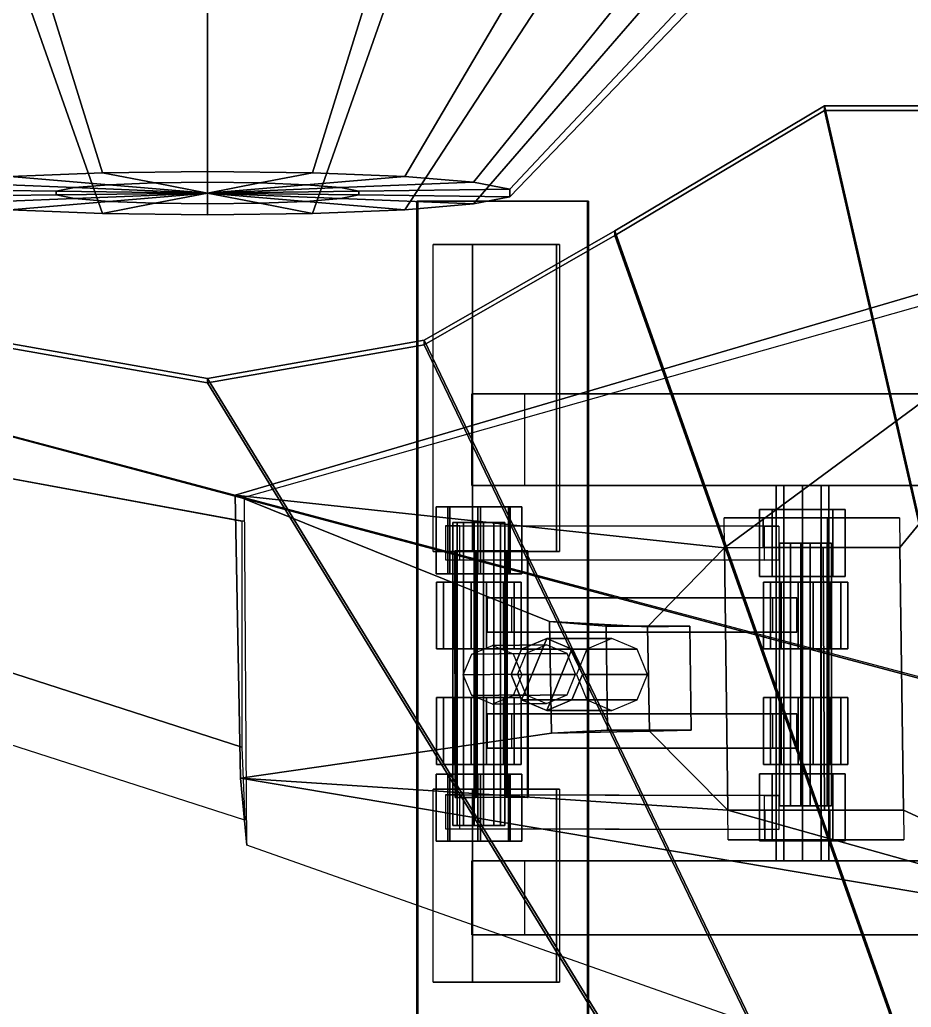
# Model space of a CAD drawing. Extents: x -7.9 to 7.9, y -12.5 to 11.9.
# Drawn here: x -5.012 to -2.057, y -2.932 to 0.343 of the extents above; entities that cross this region are included whole.
import ezdxf

# ---------------------------------------------------------------- set-up
doc = ezdxf.new("R2010")
doc.units = 0

msp = doc.modelspace()

# ---------------------------------------------------------------- linework, layer by layer
for points in [[(-4.9799, 0.6155, 1.6744), (-4.3901, 0.6228, 1.5706), (-4.3901, -0.1603, 2.2233), (-4.7383, -0.1647, 2.2846)], [(-4.3901, 0.6228, 1.5706), (-3.8002, 0.6155, 1.6744), (-4.0418, -0.1647, 2.2846), (-4.3901, -0.1603, 2.2233)], [(-5.4987, 0.5943, 1.9731), (-4.9799, 0.6155, 1.6744), (-4.7383, -0.1647, 2.2846), (-5.0446, -0.1772, 2.461)], [(-3.8002, 0.6155, 1.6744), (-3.2815, 0.5943, 1.9731), (-3.7356, -0.1772, 2.461), (-4.0418, -0.1647, 2.2846)], [(-3.2815, 0.5943, 1.9731), (-2.8965, 0.5619, 2.4308), (-3.5083, -0.1963, 2.7312), (-3.7356, -0.1772, 2.461)], [(-2.8965, 0.5619, 2.4308), (-2.6916, 0.5221, 2.9922), (-3.3873, -0.2198, 3.0626), (-3.5083, -0.1963, 2.7312)], [(-2.6916, 0.5221, 2.9922), (-2.6916, 0.4798, 3.5897), (-3.3873, -0.2448, 3.4154), (-3.3873, -0.2198, 3.0626)], [(-2.6916, 0.4798, 3.5897), (-2.8965, 0.44, 4.1511), (-3.5083, -0.2683, 3.7469), (-3.3873, -0.2448, 3.4154)], [(-2.8965, 0.44, 4.1511), (-3.2815, 0.4076, 4.6088), (-3.7356, -0.2874, 4.0171), (-3.5083, -0.2683, 3.7469)], [(-4.9799, 0.3864, 4.9075), (-5.4987, 0.4076, 4.6088), (-5.0446, -0.2874, 4.0171), (-4.7383, -0.2999, 4.1934)], [(-3.2815, 0.4076, 4.6088), (-3.8002, 0.3864, 4.9075), (-4.0418, -0.2999, 4.1934), (-3.7356, -0.2874, 4.0171)], [(-4.3901, 0.3791, 5.0113), (-4.9799, 0.3864, 4.9075), (-4.7383, -0.2999, 4.1934), (-4.3901, -0.3042, 4.2547)], [(-3.8002, 0.3864, 4.9075), (-4.3901, 0.3791, 5.0113), (-4.3901, -0.3042, 4.2547), (-4.0418, -0.2999, 4.1934)], [(-3.0398, -0.3575, 4.1037), (-2.3448, 0.0569, 4.1037), (-0.7988, -6.7043, 4.1037)], [(-3.0398, -0.3728, 4.271), (-2.3448, 0.0416, 4.271), (-2.3448, 0.0569, 4.1037), (-3.0398, -0.3575, 4.1037)], [(-3.0398, -0.3728, 4.271), (-0.7988, -6.7197, 4.271), (-2.3448, 0.0416, 4.271)], [(-0.7988, -6.7043, 4.1037), (-2.3448, 0.0569, 4.1037), (-0.7988, 0.0569, 4.1037)], [(-2.3448, 0.0416, 4.271), (-0.7988, 0.0416, 4.271), (-0.7988, 0.0569, 4.1037), (-2.3448, 0.0569, 4.1037)], [(-0.7988, -6.7197, 4.271), (-0.7988, 0.0416, 4.271), (-2.3448, 0.0416, 4.271)], [(-4.7383, -0.1647, 2.2846), (-4.3901, -0.1603, 2.2233), (-4.3901, -0.1963, 2.7312), (-4.5642, -0.1985, 2.7618)], [(-4.3901, -0.1603, 2.2233), (-4.0418, -0.1647, 2.2846), (-4.216, -0.1985, 2.7618), (-4.3901, -0.1963, 2.7312)], [(-5.3928, -0.2198, 3.0626), (-5.2719, -0.1963, 2.7312), (-4.831, -0.2143, 2.9851), (-4.8915, -0.226, 3.1508)], [(-5.2719, -0.1963, 2.7312), (-5.0446, -0.1772, 2.461), (-4.7173, -0.2047, 2.85), (-4.831, -0.2143, 2.9851)], [(-5.0446, -0.1772, 2.461), (-4.7383, -0.1647, 2.2846), (-4.5642, -0.1985, 2.7618), (-4.7173, -0.2047, 2.85)], [(-4.5642, -0.1985, 2.7618), (-4.3901, -0.1963, 2.7312), (-4.3901, -0.2323, 3.239)], [(-4.3901, -0.1963, 2.7312), (-4.216, -0.1985, 2.7618), (-4.3901, -0.2323, 3.239)], [(-4.0418, -0.1647, 2.2846), (-3.7356, -0.1772, 2.461), (-4.0628, -0.2047, 2.85), (-4.216, -0.1985, 2.7618)], [(-3.7356, -0.1772, 2.461), (-3.5083, -0.1963, 2.7312), (-3.9492, -0.2143, 2.9851), (-4.0628, -0.2047, 2.85)], [(-3.5083, -0.1963, 2.7312), (-3.3873, -0.2198, 3.0626), (-3.8887, -0.226, 3.1508), (-3.9492, -0.2143, 2.9851)], [(-5.3928, -0.2448, 3.4154), (-5.3928, -0.2198, 3.0626), (-4.8915, -0.226, 3.1508), (-4.8915, -0.2385, 3.3272)], [(-4.8915, -0.226, 3.1508), (-4.831, -0.2143, 2.9851), (-4.3901, -0.2323, 3.239)], [(-4.8915, -0.2385, 3.3272), (-4.8915, -0.226, 3.1508), (-4.3901, -0.2323, 3.239)], [(-4.831, -0.2143, 2.9851), (-4.7173, -0.2047, 2.85), (-4.3901, -0.2323, 3.239)], [(-4.7173, -0.2047, 2.85), (-4.5642, -0.1985, 2.7618), (-4.3901, -0.2323, 3.239)], [(-4.216, -0.1985, 2.7618), (-4.0628, -0.2047, 2.85), (-4.3901, -0.2323, 3.239)], [(-4.0628, -0.2047, 2.85), (-3.9492, -0.2143, 2.9851), (-4.3901, -0.2323, 3.239)], [(-3.9492, -0.2143, 2.9851), (-3.8887, -0.226, 3.1508), (-4.3901, -0.2323, 3.239)], [(-3.8887, -0.226, 3.1508), (-3.8887, -0.2385, 3.3272), (-4.3901, -0.2323, 3.239)], [(-3.3873, -0.2198, 3.0626), (-3.3873, -0.2448, 3.4154), (-3.8887, -0.2385, 3.3272), (-3.8887, -0.226, 3.1508)], [(-5.2719, -0.2683, 3.7469), (-5.3928, -0.2448, 3.4154), (-4.8915, -0.2385, 3.3272), (-4.831, -0.2503, 3.4929)], [(-5.0446, -0.2874, 4.0171), (-5.2719, -0.2683, 3.7469), (-4.831, -0.2503, 3.4929), (-4.7173, -0.2598, 3.628)], [(-4.7383, -0.2999, 4.1934), (-5.0446, -0.2874, 4.0171), (-4.7173, -0.2598, 3.628), (-4.5642, -0.2661, 3.7162)], [(-4.831, -0.2503, 3.4929), (-4.8915, -0.2385, 3.3272), (-4.3901, -0.2323, 3.239)], [(-4.7173, -0.2598, 3.628), (-4.831, -0.2503, 3.4929), (-4.3901, -0.2323, 3.239)], [(-4.5642, -0.2661, 3.7162), (-4.7173, -0.2598, 3.628), (-4.3901, -0.2323, 3.239)], [(-4.3901, -0.2683, 3.7469), (-4.5642, -0.2661, 3.7162), (-4.3901, -0.2323, 3.239)], [(-4.216, -0.2661, 3.7162), (-4.3901, -0.2683, 3.7469), (-4.3901, -0.2323, 3.239)], [(-4.0628, -0.2598, 3.628), (-4.216, -0.2661, 3.7162), (-4.3901, -0.2323, 3.239)], [(-3.9492, -0.2503, 3.4929), (-4.0628, -0.2598, 3.628), (-4.3901, -0.2323, 3.239)], [(-3.8887, -0.2385, 3.3272), (-3.9492, -0.2503, 3.4929), (-4.3901, -0.2323, 3.239)], [(-3.7356, -0.2874, 4.0171), (-4.0418, -0.2999, 4.1934), (-4.216, -0.2661, 3.7162), (-4.0628, -0.2598, 3.628)], [(-3.5083, -0.2683, 3.7469), (-3.7356, -0.2874, 4.0171), (-4.0628, -0.2598, 3.628), (-3.9492, -0.2503, 3.4929)], [(-3.3873, -0.2448, 3.4154), (-3.5083, -0.2683, 3.7469), (-3.9492, -0.2503, 3.4929), (-3.8887, -0.2385, 3.3272)], [(-3.6927, -3.4279, 0.0699), (-3.6927, -0.2593, 0.0699), (-3.696, -0.2593, 0.1849), (-3.696, -3.4279, 0.1849)], [(-3.6927, -0.2593, 0.0699), (-3.1275, -0.2593, 0.0861), (-3.1308, -0.2593, 0.2011), (-3.696, -0.2593, 0.1849)], [(-3.696, -0.2593, 0.1849), (-3.1308, -0.2593, 0.2011), (-3.1308, -3.4279, 0.2011), (-3.696, -3.4279, 0.1849)], [(-3.6927, -0.2593, 0.0699), (-3.6927, -3.4279, 0.0699), (-3.1275, -3.4279, 0.0861), (-3.1275, -0.2593, 0.0861)], [(-3.1275, -0.2593, 0.0861), (-3.1275, -3.4279, 0.0861), (-3.1308, -3.4279, 0.2011), (-3.1308, -0.2593, 0.2011)], [(-4.3901, -0.3042, 4.2547), (-4.7383, -0.2999, 4.1934), (-4.5642, -0.2661, 3.7162), (-4.3901, -0.2683, 3.7469)], [(-4.0418, -0.2999, 4.1934), (-4.3901, -0.3042, 4.2547), (-4.3901, -0.2683, 3.7469), (-4.216, -0.2661, 3.7162)], [(-0.8838, -0.2821, 4.1037), (-1.2073, -0.3247, 2.7156), (-4.2978, -1.2344, 3.7239), (-4.2673, -1.2404, 4.1067)], [(-1.2073, -0.3247, 2.7156), (-2.676, -1.4083, 3.2168), (-4.2978, -1.2344, 3.7239)], [(-2.676, -1.4083, 3.2168), (-1.2073, -0.3247, 2.7156), (-2.0954, -1.4079, 3.0331)], [(-1.1736, -2.6971, 2.7777), (-2.0832, -2.2791, 3.0586), (-2.0954, -1.4079, 3.0331), (-1.2073, -0.3247, 2.7156)], [(-3.6716, -0.7206, 4.1037), (-3.0398, -0.3575, 4.1037), (-0.7988, -6.7043, 4.1037)], [(-3.6716, -0.7206, 4.1037), (-3.6716, -0.736, 4.271), (-3.0398, -0.3728, 4.271), (-3.0398, -0.3575, 4.1037)], [(-3.0398, -0.3728, 4.271), (-3.6716, -0.736, 4.271), (-0.7988, -6.7197, 4.271)], [(-0.8215, -6.4985, 4.4398), (-0.8215, -2.1641, 4.7484), (-7.4277, -0.4038, 4.7484), (-7.4277, -1.3735, 4.4398)], [(-0.7988, -2.1641, 4.271), (-7.4277, -0.4038, 4.271), (-7.4277, -0.4038, 4.7484), (-0.8215, -2.1641, 4.7484)], [(-3.642, -0.4028, 0.1784), (-3.5112, -0.4028, 0.711), (-3.5112, -1.421, 0.711), (-3.642, -1.421, 0.1784)], [(-3.2234, -0.4028, 0.1995), (-3.2333, -0.4028, 0.449), (-3.5112, -0.4028, 0.711), (-3.642, -0.4028, 0.1784)], [(-3.2333, -0.4028, 0.449), (-3.2333, -1.421, 0.449), (-3.5112, -1.421, 0.711), (-3.5112, -0.4028, 0.711)], [(-3.2234, -1.421, 0.1995), (-3.2333, -1.421, 0.449), (-3.2333, -0.4028, 0.449), (-3.2234, -0.4028, 0.1995)], [(-5.1085, -0.7206, 4.1037), (-4.3901, -0.8468, 4.1037), (-0.7988, -6.7043, 4.1037), (-7.6634, -1.4257, 4.1037)], [(-4.3901, -0.8621, 4.271), (-5.1085, -0.736, 4.271), (-7.6634, -1.4411, 4.271), (-0.7988, -6.7197, 4.271)], [(-4.2756, -2.0693, 3.895), (-7.4277, -1.052, 4.0284), (-7.4277, -0.7385, 4.0284), (-4.2759, -1.3207, 3.895)], [(-4.2668, -1.3207, 4.1037), (-4.2759, -1.3207, 3.895), (-7.4277, -0.7385, 4.0284), (-7.4277, -0.7385, 4.1037)], [(-5.1085, -0.7206, 4.1037), (-5.1085, -0.736, 4.271), (-4.3901, -0.8621, 4.271), (-4.3901, -0.8468, 4.1037)], [(-4.3901, -0.8468, 4.1037), (-3.6716, -0.7206, 4.1037), (-0.7988, -6.7043, 4.1037)], [(-4.3901, -0.8468, 4.1037), (-4.3901, -0.8621, 4.271), (-3.6716, -0.736, 4.271), (-3.6716, -0.7206, 4.1037)], [(-3.6716, -0.736, 4.271), (-4.3901, -0.8621, 4.271), (-0.7988, -6.7197, 4.271)], [(-3.5136, -0.8985, 0.597), (-3.3387, -0.8985, 0.4448), (-1.3692, -0.8985, 2.4926), (-1.6143, -0.8985, 2.5787)], [(-3.5136, -0.8985, 0.597), (-1.6143, -0.8985, 2.5787), (-1.6143, -1.2018, 2.5787), (-3.5136, -1.2018, 0.597)], [(-3.3387, -0.8985, 0.4448), (-3.3387, -1.2018, 0.4448), (-1.3692, -1.2018, 2.4926), (-1.3692, -0.8985, 2.4926)], [(-4.2664, -2.3116, 4.1037), (-7.4277, -1.2942, 4.1037), (-7.4277, -1.052, 4.0284), (-4.2756, -2.0693, 3.895)], [(-1.6143, -1.2018, 2.5787), (-1.3692, -1.2018, 2.4926), (-3.3387, -1.2018, 0.4448), (-3.5136, -1.2018, 0.597)], [(-2.5053, -1.2018, 1.5712), (-2.5053, -2.4469, 1.5712), (-2.4797, -2.4469, 1.5094), (-2.4797, -1.2018, 1.5094)], [(-2.4797, -1.2018, 1.6331), (-2.4797, -2.4469, 1.6331), (-2.5053, -2.4469, 1.5712), (-2.5053, -1.2018, 1.5712)], [(-2.4797, -1.2018, 1.5094), (-2.4797, -2.4469, 1.5094), (-2.4178, -2.4469, 1.4837), (-2.4178, -1.2018, 1.4837)], [(-2.4178, -1.2018, 1.6587), (-2.4178, -2.4469, 1.6587), (-2.4797, -2.4469, 1.6331), (-2.4797, -1.2018, 1.6331)], [(-2.4178, -2.4469, 1.6587), (-2.4178, -1.2018, 1.6587), (-2.3559, -1.2018, 1.6331), (-2.3559, -2.4469, 1.6331)], [(-2.4178, -1.2018, 1.4837), (-2.4178, -2.4469, 1.4837), (-2.3559, -2.4469, 1.5094), (-2.3559, -1.2018, 1.5094)], [(-2.3303, -1.2018, 1.5712), (-2.3303, -2.4469, 1.5712), (-2.3559, -2.4469, 1.6331), (-2.3559, -1.2018, 1.6331)], [(-2.3559, -1.2018, 1.5094), (-2.3559, -2.4469, 1.5094), (-2.3303, -2.4469, 1.5712), (-2.3303, -1.2018, 1.5712)], [(-4.2673, -1.2404, 4.1067), (-4.2978, -1.2344, 3.7239), (-4.2804, -2.1731, 3.7584), (-4.2592, -2.3951, 4.1159)], [(-3.2562, -1.6527, 3.4085), (-3.2491, -2.0234, 3.4188), (-4.2804, -2.1731, 3.7584), (-4.2978, -1.2344, 3.7239)], [(-4.2978, -1.2344, 3.7239), (-2.676, -1.4083, 3.2168), (-2.9313, -1.671, 3.3064), (-3.2562, -1.6527, 3.4085)], [(-3.5931, -1.4952, 1.964), (-3.5931, -1.2733, 1.964), (-3.6317, -1.2733, 2.0657), (-3.6317, -1.4952, 2.0657)], [(-3.6317, -1.4952, 2.0657), (-3.6317, -1.2733, 2.0657), (-3.5871, -1.2733, 2.1649), (-3.5871, -1.4952, 2.1649)], [(-3.4939, -1.2733, 1.9194), (-3.5871, -1.2733, 2.1649), (-3.6317, -1.2733, 2.0657), (-3.5931, -1.2733, 1.964)], [(-3.4939, -1.4952, 1.9194), (-3.4939, -1.2733, 1.9194), (-3.5931, -1.2733, 1.964), (-3.5931, -1.4952, 1.964)], [(-3.4854, -1.2733, 2.2035), (-3.4854, -1.4952, 2.2035), (-3.5871, -1.4952, 2.1649), (-3.5871, -1.2733, 2.1649)], [(-3.4854, -1.2733, 2.2035), (-3.5871, -1.2733, 2.1649), (-3.4939, -1.2733, 1.9194), (-3.3922, -1.2733, 1.958)], [(-3.3922, -1.4952, 1.958), (-3.3922, -1.2733, 1.958), (-3.4939, -1.2733, 1.9194), (-3.4939, -1.4952, 1.9194)], [(-3.4854, -1.2733, 2.2035), (-3.3862, -1.2733, 2.1589), (-3.3862, -1.4952, 2.1589), (-3.4854, -1.4952, 2.2035)], [(-3.3862, -1.2733, 2.1589), (-3.4854, -1.2733, 2.2035), (-3.3922, -1.2733, 1.958), (-3.3476, -1.2733, 2.0572)], [(-3.3476, -1.4952, 2.0572), (-3.3476, -1.2733, 2.0572), (-3.3922, -1.2733, 1.958), (-3.3922, -1.4952, 1.958)], [(-3.3862, -1.4952, 2.1589), (-3.3862, -1.2733, 2.1589), (-3.3476, -1.2733, 2.0572), (-3.3476, -1.4952, 2.0572)], [(-2.677, -1.3098, 3.2137), (-2.0964, -1.3095, 3.0301), (-2.335, -1.3093, 2.9667), (-2.5478, -1.3093, 3.0416)], [(-2.5478, -1.4078, 3.0416), (-2.676, -1.4083, 3.2168), (-2.677, -1.3098, 3.2137), (-2.5478, -1.3093, 3.0416)], [(-2.5599, -1.2814, 1.5712), (-2.5183, -1.2814, 1.4707), (-2.4178, -1.2814, 1.4291), (-2.3173, -1.2814, 1.4707)], [(-2.5183, -1.2814, 1.6717), (-2.5599, -1.2814, 1.5712), (-2.3173, -1.2814, 1.4707), (-2.2757, -1.2814, 1.5712)], [(-2.5183, -1.5033, 1.4707), (-2.5183, -1.2814, 1.4707), (-2.5599, -1.2814, 1.5712), (-2.5599, -1.5033, 1.5712)], [(-2.5599, -1.5033, 1.5712), (-2.5599, -1.2814, 1.5712), (-2.5183, -1.2814, 1.6717), (-2.5183, -1.5033, 1.6717)], [(-2.335, -1.4078, 2.9667), (-2.5478, -1.4078, 3.0416), (-2.5478, -1.3093, 3.0416), (-2.335, -1.3093, 2.9667)], [(-2.5183, -1.2814, 1.6717), (-2.2757, -1.2814, 1.5712), (-2.3173, -1.2814, 1.6717), (-2.4178, -1.2814, 1.7134)], [(-2.4178, -1.5033, 1.4291), (-2.4178, -1.2814, 1.4291), (-2.5183, -1.2814, 1.4707), (-2.5183, -1.5033, 1.4707)], [(-2.5183, -1.5033, 1.6717), (-2.5183, -1.2814, 1.6717), (-2.4178, -1.2814, 1.7134), (-2.4178, -1.5033, 1.7134)], [(-2.3173, -1.5033, 1.6717), (-2.4178, -1.5033, 1.7134), (-2.4178, -1.2814, 1.7134), (-2.3173, -1.2814, 1.6717)], [(-2.3173, -1.5033, 1.4707), (-2.3173, -1.2814, 1.4707), (-2.4178, -1.2814, 1.4291), (-2.4178, -1.5033, 1.4291)], [(-2.0954, -1.4079, 3.0331), (-2.335, -1.4078, 2.9667), (-2.335, -1.3093, 2.9667), (-2.0964, -1.3095, 3.0301)], [(-2.3173, -1.5033, 1.6717), (-2.3173, -1.2814, 1.6717), (-2.2757, -1.2814, 1.5712), (-2.2757, -1.5033, 1.5712)], [(-2.2757, -1.5033, 1.5712), (-2.2757, -1.2814, 1.5712), (-2.3173, -1.2814, 1.4707), (-2.3173, -1.5033, 1.4707)], [(-2.496, -1.3371, 1.6338), (-3.554, -1.3355, 2.139), (-3.6013, -1.3355, 2.0363), (-2.5433, -1.3371, 1.5312)], [(-3.6013, -1.4484, 2.0363), (-2.5433, -1.4501, 1.5312), (-2.5433, -1.3371, 1.5312), (-3.6013, -1.3355, 2.0363)], [(-3.5628, -1.3253, 2.1137), (-3.5628, -2.3296, 2.1137), (-3.5771, -2.3296, 2.0483), (-3.5771, -1.3253, 2.0483)], [(-3.5771, -1.3253, 2.0483), (-3.5771, -2.3296, 2.0483), (-3.5409, -2.3296, 1.9919), (-3.5409, -1.3253, 1.9919)], [(-3.5064, -1.3253, 2.1498), (-3.5064, -2.3296, 2.1498), (-3.5628, -2.3296, 2.1137), (-3.5628, -1.3253, 2.1137)], [(-3.554, -1.3355, 2.139), (-2.496, -1.3371, 1.6338), (-2.496, -1.4501, 1.6338), (-3.554, -1.4484, 2.139)], [(-3.5409, -1.3253, 1.9919), (-3.5409, -2.3296, 1.9919), (-3.4755, -2.3296, 1.9776), (-3.4755, -1.3253, 1.9776)], [(-3.5064, -2.3296, 2.1498), (-3.5064, -1.3253, 2.1498), (-3.4409, -1.3253, 2.1355), (-3.4409, -2.3296, 2.1355)], [(-3.4755, -1.3253, 1.9776), (-3.4755, -2.3296, 1.9776), (-3.4191, -2.3296, 2.0137), (-3.4191, -1.3253, 2.0137)], [(-3.4048, -1.3253, 2.0791), (-3.4048, -2.3296, 2.0791), (-3.4409, -2.3296, 2.1355), (-3.4409, -1.3253, 2.1355)], [(-3.4191, -1.3253, 2.0137), (-3.4191, -2.3296, 2.0137), (-3.4048, -2.3296, 2.0791), (-3.4048, -1.3253, 2.0791)], [(-0.7988, -6.4985, 4.271), (-0.8215, -6.4985, 4.4398), (-7.4277, -1.3735, 4.4398), (-7.4277, -1.3735, 4.271)], [(-2.335, -1.4078, 2.9667), (-2.0954, -1.4079, 3.0331), (-2.676, -1.4083, 3.2168), (-2.5478, -1.4078, 3.0416)], [(-2.345, -2.2791, 3.2804), (-2.6654, -2.2791, 3.2428), (-2.676, -1.4083, 3.2168), (-2.3492, -1.4079, 3.2615)], [(-2.676, -1.4083, 3.2168), (-2.0954, -1.4079, 3.0331), (-2.3492, -1.4079, 3.2615)], [(-2.4934, -1.3935, 3.1087), (-2.4934, -2.2648, 3.1087), (-2.4573, -2.2648, 3.0523), (-2.4573, -1.3935, 3.0523)], [(-2.4791, -1.3935, 3.1742), (-2.4791, -2.2648, 3.1742), (-2.4934, -2.2648, 3.1087), (-2.4934, -1.3935, 3.1087)], [(-2.4227, -1.3935, 3.2103), (-2.4227, -2.2648, 3.2103), (-2.4791, -2.2648, 3.1742), (-2.4791, -1.3935, 3.1742)], [(-2.4573, -1.3935, 3.0523), (-2.4573, -2.2648, 3.0523), (-2.3918, -2.2648, 3.038), (-2.3918, -1.3935, 3.038)], [(-2.4227, -2.2648, 3.2103), (-2.4227, -1.3935, 3.2103), (-2.3573, -1.3935, 3.196), (-2.3573, -2.2648, 3.196)], [(-2.3918, -1.3935, 3.038), (-2.3918, -2.2648, 3.038), (-2.3354, -2.2648, 3.0742), (-2.3354, -1.3935, 3.0742)], [(-2.3211, -1.3935, 3.1396), (-2.3211, -2.2648, 3.1396), (-2.3573, -2.2648, 3.196), (-2.3573, -1.3935, 3.196)], [(-2.0832, -2.2791, 3.0586), (-2.345, -2.2791, 3.2804), (-2.3492, -1.4079, 3.2615), (-2.0954, -1.4079, 3.0331)], [(-2.3354, -1.3935, 3.0742), (-2.3354, -2.2648, 3.0742), (-2.3211, -2.2648, 3.1396), (-2.3211, -1.3935, 3.1396)], [(-7.6634, -1.4257, 4.1037), (-0.7988, -6.7043, 4.1037), (-0.7988, -6.7197, 4.271), (-7.6634, -1.4411, 4.271)], [(-3.642, -1.421, 0.1784), (-3.5112, -1.421, 0.711), (-3.2333, -1.421, 0.449), (-3.2234, -1.421, 0.1995)], [(-3.5698, -1.4186, 0.2897), (-3.5695, -2.2364, 0.2888), (-3.5007, -2.2363, 0.217), (-3.501, -1.4185, 0.2178)], [(-3.5677, -1.4187, 0.3891), (-3.5674, -2.2365, 0.3883), (-3.5695, -2.2364, 0.2888), (-3.5698, -1.4186, 0.2897)], [(-3.4959, -1.4187, 0.458), (-3.4956, -2.2365, 0.4572), (-3.5674, -2.2365, 0.3883), (-3.5677, -1.4187, 0.3891)], [(-3.501, -1.4185, 0.2178), (-3.5007, -2.2363, 0.217), (-3.4012, -2.2362, 0.2149), (-3.4015, -1.4184, 0.2157)], [(-3.3964, -1.4187, 0.4559), (-3.3961, -2.2365, 0.455), (-3.4956, -2.2365, 0.4572), (-3.4959, -1.4187, 0.458)], [(-3.4015, -1.4184, 0.2157), (-3.4012, -2.2362, 0.2149), (-3.3294, -2.2363, 0.2837), (-3.3297, -1.4185, 0.2846)], [(-3.3961, -2.2365, 0.455), (-3.3964, -1.4187, 0.4559), (-3.3276, -1.4186, 0.384), (-3.3273, -2.2364, 0.3832)], [(-3.3297, -1.4185, 0.2846), (-3.3294, -2.2363, 0.2837), (-3.3273, -2.2364, 0.3832), (-3.3276, -1.4186, 0.384)], [(-2.676, -1.4083, 3.2168), (-2.6654, -2.2791, 3.2428), (-2.9252, -2.0167, 3.3161), (-2.9313, -1.671, 3.3064)], [(-3.554, -1.4484, 2.139), (-2.496, -1.4501, 1.6338), (-2.5433, -1.4501, 1.5312), (-3.6013, -1.4484, 2.0363)], [(-3.5871, -1.4952, 2.1649), (-3.4939, -1.4952, 1.9194), (-3.5931, -1.4952, 1.964), (-3.6317, -1.4952, 2.0657)], [(-3.5871, -1.4952, 2.1649), (-3.4854, -1.4952, 2.2035), (-3.3922, -1.4952, 1.958), (-3.4939, -1.4952, 1.9194)], [(-3.4854, -1.4952, 2.2035), (-3.3862, -1.4952, 2.1589), (-3.3476, -1.4952, 2.0572), (-3.3922, -1.4952, 1.958)], [(-2.3173, -1.5033, 1.4707), (-2.4178, -1.5033, 1.4291), (-2.5183, -1.5033, 1.4707), (-2.5599, -1.5033, 1.5712)], [(-2.2757, -1.5033, 1.5712), (-2.3173, -1.5033, 1.4707), (-2.5599, -1.5033, 1.5712), (-2.5183, -1.5033, 1.6717)], [(-2.3173, -1.5033, 1.6717), (-2.2757, -1.5033, 1.5712), (-2.5183, -1.5033, 1.6717), (-2.4178, -1.5033, 1.7134)], [(-3.4092, -1.5223, 2.1804), (-3.6303, -1.5223, 2.0386), (-3.5716, -1.5223, 1.947), (-3.3505, -1.5223, 2.0888)], [(-3.5155, -1.5223, 2.2036), (-3.6071, -1.5223, 2.1449), (-3.6303, -1.5223, 2.0386), (-3.4092, -1.5223, 2.1804)], [(-3.6303, -1.7442, 2.0386), (-3.6303, -1.5223, 2.0386), (-3.6071, -1.5223, 2.1449), (-3.6071, -1.7442, 2.1449)], [(-3.5716, -1.7442, 1.947), (-3.5716, -1.5223, 1.947), (-3.6303, -1.5223, 2.0386), (-3.6303, -1.7442, 2.0386)], [(-3.5155, -1.5223, 2.2036), (-3.5155, -1.7442, 2.2036), (-3.6071, -1.7442, 2.1449), (-3.6071, -1.5223, 2.1449)], [(-3.3505, -1.5223, 2.0888), (-3.5716, -1.5223, 1.947), (-3.4653, -1.5223, 1.9238), (-3.3738, -1.5223, 1.9825)], [(-3.4653, -1.7442, 1.9238), (-3.4653, -1.5223, 1.9238), (-3.5716, -1.5223, 1.947), (-3.5716, -1.7442, 1.947)], [(-3.5155, -1.5223, 2.2036), (-3.4092, -1.5223, 2.1804), (-3.4092, -1.7442, 2.1804), (-3.5155, -1.7442, 2.2036)], [(-3.3738, -1.7442, 1.9825), (-3.3738, -1.5223, 1.9825), (-3.4653, -1.5223, 1.9238), (-3.4653, -1.7442, 1.9238)], [(-3.4092, -1.7442, 2.1804), (-3.4092, -1.5223, 2.1804), (-3.3505, -1.5223, 2.0888), (-3.3505, -1.7442, 2.0888)], [(-3.3505, -1.7442, 2.0888), (-3.3505, -1.5223, 2.0888), (-3.3738, -1.5223, 1.9825), (-3.3738, -1.7442, 1.9825)], [(-2.5472, -1.5223, 3.0991), (-2.4885, -1.5223, 3.0075), (-2.2674, -1.5223, 3.1493), (-2.3261, -1.5223, 3.2408)], [(-2.3261, -1.5223, 3.2408), (-2.4323, -1.5223, 3.2641), (-2.5239, -1.5223, 3.2054), (-2.5472, -1.5223, 3.0991)], [(-2.4885, -1.7442, 3.0075), (-2.4885, -1.5223, 3.0075), (-2.5472, -1.5223, 3.0991), (-2.5472, -1.7442, 3.0991)], [(-2.5472, -1.7442, 3.0991), (-2.5472, -1.5223, 3.0991), (-2.5239, -1.5223, 3.2054), (-2.5239, -1.7442, 3.2054)], [(-2.4323, -1.5223, 3.2641), (-2.4323, -1.7442, 3.2641), (-2.5239, -1.7442, 3.2054), (-2.5239, -1.5223, 3.2054)], [(-2.4885, -1.5223, 3.0075), (-2.3822, -1.5223, 2.9843), (-2.2906, -1.5223, 3.043), (-2.2674, -1.5223, 3.1493)], [(-2.3822, -1.7442, 2.9843), (-2.3822, -1.5223, 2.9843), (-2.4885, -1.5223, 3.0075), (-2.4885, -1.7442, 3.0075)], [(-2.4323, -1.5223, 3.2641), (-2.3261, -1.5223, 3.2408), (-2.3261, -1.7442, 3.2408), (-2.4323, -1.7442, 3.2641)], [(-2.2906, -1.7442, 3.043), (-2.2906, -1.5223, 3.043), (-2.3822, -1.5223, 2.9843), (-2.3822, -1.7442, 2.9843)], [(-2.3261, -1.7442, 3.2408), (-2.3261, -1.5223, 3.2408), (-2.2674, -1.5223, 3.1493), (-2.2674, -1.7442, 3.1493)], [(-2.2674, -1.7442, 3.1493), (-2.2674, -1.5223, 3.1493), (-2.2906, -1.5223, 3.043), (-2.2906, -1.7442, 3.043)], [(-3.3821, -1.575, 2.1044), (-2.4367, -1.575, 3.0135), (-2.5169, -1.575, 3.0932), (-3.4622, -1.575, 2.184)], [(-3.4622, -1.575, 2.184), (-2.5169, -1.575, 3.0932), (-2.5169, -1.688, 3.0932), (-3.4622, -1.688, 2.184)], [(-3.3821, -1.688, 2.1044), (-2.4367, -1.688, 3.0135), (-2.4367, -1.575, 3.0135), (-3.3821, -1.575, 2.1044)], [(-3.2562, -1.6527, 3.4085), (-3.0682, -1.6681, 3.5531), (-3.0642, -2.014, 3.5537), (-3.2491, -2.0234, 3.4188)], [(-2.9313, -1.671, 3.3064), (-2.7912, -1.6681, 3.4586), (-3.0682, -1.6681, 3.5531), (-3.2562, -1.6527, 3.4085)], [(-2.7912, -1.6681, 3.4586), (-2.7861, -2.014, 3.465), (-3.0642, -2.014, 3.5537), (-3.0682, -1.6681, 3.5531)], [(-2.9252, -2.0167, 3.3161), (-2.7861, -2.014, 3.465), (-2.7912, -1.6681, 3.4586), (-2.9313, -1.671, 3.3064)], [(-3.4622, -1.688, 2.184), (-2.5169, -1.688, 3.0932), (-2.4367, -1.688, 3.0135), (-3.3821, -1.688, 2.1044)], [(-3.3343, -1.7594, 1.8095), (-3.5141, -1.7609, 0.3993), (-3.4455, -1.7324, 0.3944), (-3.2662, -1.7309, 1.801)], [(-3.2662, -1.7309, 1.801), (-3.4455, -1.7324, 0.3944), (-3.3769, -1.7608, 0.3894), (-3.198, -1.7593, 1.7925)], [(-3.3491, -1.9133, 1.8113), (-3.2655, -1.71, 1.8009), (-3.3491, -1.7449, 1.8113), (-3.3837, -1.8291, 1.8157)], [(-3.1327, -1.7449, 3.5425), (-3.3491, -1.7449, 1.8113), (-3.2655, -1.71, 1.8009), (-3.0492, -1.71, 3.532)], [(-3.2655, -1.9481, 1.8009), (-3.182, -1.7449, 1.7905), (-3.2655, -1.71, 1.8009), (-3.3491, -1.9133, 1.8113)], [(-3.0492, -1.71, 3.532), (-3.2655, -1.71, 1.8009), (-3.182, -1.7449, 1.7905), (-2.9656, -1.7449, 3.5216)], [(-3.6071, -1.7442, 2.1449), (-3.5155, -1.7442, 2.2036), (-3.4092, -1.7442, 2.1804), (-3.6303, -1.7442, 2.0386)], [(-3.6303, -1.7442, 2.0386), (-3.4092, -1.7442, 2.1804), (-3.3505, -1.7442, 2.0888), (-3.5716, -1.7442, 1.947)], [(-3.5716, -1.7442, 1.947), (-3.3505, -1.7442, 2.0888), (-3.3738, -1.7442, 1.9825), (-3.4653, -1.7442, 1.9238)], [(-3.3625, -1.8281, 1.813), (-3.5425, -1.8297, 0.4011), (-3.5141, -1.7609, 0.3993), (-3.3343, -1.7594, 1.8095)], [(-3.1673, -1.8291, 3.5468), (-3.3837, -1.8291, 1.8157), (-3.3491, -1.7449, 1.8113), (-3.1327, -1.7449, 3.5425)], [(-3.198, -1.7593, 1.7925), (-3.3769, -1.7608, 0.3894), (-3.3485, -1.8295, 0.3871), (-3.1698, -1.828, 1.7889)], [(-3.182, -1.9133, 1.7905), (-3.1474, -1.8291, 1.7861), (-3.182, -1.7449, 1.7905), (-3.2655, -1.9481, 1.8009)], [(-2.9656, -1.7449, 3.5216), (-3.182, -1.7449, 1.7905), (-3.1474, -1.8291, 1.7861), (-2.931, -1.8291, 3.5172)], [(-2.3261, -1.7442, 3.2408), (-2.2674, -1.7442, 3.1493), (-2.4885, -1.7442, 3.0075), (-2.5472, -1.7442, 3.0991)], [(-2.3261, -1.7442, 3.2408), (-2.5472, -1.7442, 3.0991), (-2.5239, -1.7442, 3.2054), (-2.4323, -1.7442, 3.2641)], [(-2.2674, -1.7442, 3.1493), (-2.2906, -1.7442, 3.043), (-2.3822, -1.7442, 2.9843), (-2.4885, -1.7442, 3.0075)], [(-3.3342, -1.8968, 1.8095), (-3.5141, -1.8984, 0.3988), (-3.5425, -1.8297, 0.4011), (-3.3625, -1.8281, 1.813)], [(-3.1327, -1.9133, 3.5425), (-3.3491, -1.9133, 1.8113), (-3.3837, -1.8291, 1.8157), (-3.1673, -1.8291, 3.5468)], [(-3.1698, -1.828, 1.7889), (-3.3485, -1.8295, 0.3871), (-3.3769, -1.8983, 0.3889), (-3.198, -1.8967, 1.7925)], [(-3.182, -1.9133, 1.7905), (-2.9656, -1.9133, 3.5216), (-2.931, -1.8291, 3.5172), (-3.1474, -1.8291, 1.7861)], [(-3.2661, -1.9252, 1.801), (-3.4455, -1.9268, 0.3937), (-3.5141, -1.8984, 0.3988), (-3.3342, -1.8968, 1.8095)], [(-3.4455, -1.9268, 0.3937), (-3.2661, -1.9252, 1.801), (-3.198, -1.8967, 1.7925), (-3.3769, -1.8983, 0.3889)], [(-3.6303, -1.9054, 2.0386), (-3.5716, -1.9054, 1.947), (-3.3505, -1.9054, 2.0888), (-3.4092, -1.9054, 2.1804)], [(-3.6071, -1.9054, 2.1449), (-3.6303, -1.9054, 2.0386), (-3.4092, -1.9054, 2.1804), (-3.5155, -1.9054, 2.2036)], [(-3.5716, -2.1273, 1.947), (-3.5716, -1.9054, 1.947), (-3.6303, -1.9054, 2.0386), (-3.6303, -2.1273, 2.0386)], [(-3.6303, -2.1273, 2.0386), (-3.6303, -1.9054, 2.0386), (-3.6071, -1.9054, 2.1449), (-3.6071, -2.1273, 2.1449)], [(-3.6071, -2.1273, 2.1449), (-3.6071, -1.9054, 2.1449), (-3.5155, -1.9054, 2.2036), (-3.5155, -2.1273, 2.2036)], [(-3.5716, -1.9054, 1.947), (-3.4653, -1.9054, 1.9238), (-3.3738, -1.9054, 1.9825), (-3.3505, -1.9054, 2.0888)], [(-3.4653, -2.1273, 1.9238), (-3.4653, -1.9054, 1.9238), (-3.5716, -1.9054, 1.947), (-3.5716, -2.1273, 1.947)], [(-3.4092, -2.1273, 2.1804), (-3.5155, -2.1273, 2.2036), (-3.5155, -1.9054, 2.2036), (-3.4092, -1.9054, 2.1804)], [(-3.3738, -2.1273, 1.9825), (-3.3738, -1.9054, 1.9825), (-3.4653, -1.9054, 1.9238), (-3.4653, -2.1273, 1.9238)], [(-3.4092, -2.1273, 2.1804), (-3.4092, -1.9054, 2.1804), (-3.3505, -1.9054, 2.0888), (-3.3505, -2.1273, 2.0888)], [(-3.3505, -2.1273, 2.0888), (-3.3505, -1.9054, 2.0888), (-3.3738, -1.9054, 1.9825), (-3.3738, -2.1273, 1.9825)], [(-3.0492, -1.9481, 3.532), (-3.2655, -1.9481, 1.8009), (-3.3491, -1.9133, 1.8113), (-3.1327, -1.9133, 3.5425)], [(-3.2655, -1.9481, 1.8009), (-3.0492, -1.9481, 3.532), (-2.9656, -1.9133, 3.5216), (-3.182, -1.9133, 1.7905)], [(-2.3261, -1.9054, 3.2408), (-2.5472, -1.9054, 3.0991), (-2.4885, -1.9054, 3.0075), (-2.2674, -1.9054, 3.1493)], [(-2.4323, -1.9054, 3.2641), (-2.5239, -1.9054, 3.2054), (-2.5472, -1.9054, 3.0991), (-2.3261, -1.9054, 3.2408)], [(-2.5472, -2.1273, 3.0991), (-2.5472, -1.9054, 3.0991), (-2.5239, -1.9054, 3.2054), (-2.5239, -2.1273, 3.2054)], [(-2.4885, -2.1273, 3.0075), (-2.4885, -1.9054, 3.0075), (-2.5472, -1.9054, 3.0991), (-2.5472, -2.1273, 3.0991)], [(-2.5239, -2.1273, 3.2054), (-2.5239, -1.9054, 3.2054), (-2.4323, -1.9054, 3.2641), (-2.4323, -2.1273, 3.2641)], [(-2.2674, -1.9054, 3.1493), (-2.4885, -1.9054, 3.0075), (-2.3822, -1.9054, 2.9843), (-2.2906, -1.9054, 3.043)], [(-2.3822, -2.1273, 2.9843), (-2.3822, -1.9054, 2.9843), (-2.4885, -1.9054, 3.0075), (-2.4885, -2.1273, 3.0075)], [(-2.3261, -2.1273, 3.2408), (-2.4323, -2.1273, 3.2641), (-2.4323, -1.9054, 3.2641), (-2.3261, -1.9054, 3.2408)], [(-2.2906, -2.1273, 3.043), (-2.2906, -1.9054, 3.043), (-2.3822, -1.9054, 2.9843), (-2.3822, -2.1273, 2.9843)], [(-2.3261, -2.1273, 3.2408), (-2.3261, -1.9054, 3.2408), (-2.2674, -1.9054, 3.1493), (-2.2674, -2.1273, 3.1493)], [(-2.2674, -2.1273, 3.1493), (-2.2674, -1.9054, 3.1493), (-2.2906, -1.9054, 3.043), (-2.2906, -2.1273, 3.043)], [(-3.4622, -1.9598, 2.184), (-2.5169, -1.9598, 3.0931), (-2.5169, -2.0728, 3.0931), (-3.4622, -2.0728, 2.184)], [(-2.5169, -1.9598, 3.0931), (-3.4622, -1.9598, 2.184), (-3.3821, -1.9598, 2.1044), (-2.4367, -1.9598, 3.0135)], [(-3.3821, -2.0728, 2.1044), (-2.4367, -2.0728, 3.0135), (-2.4367, -1.9598, 3.0135), (-3.3821, -1.9598, 2.1044)], [(-4.2804, -2.1731, 3.7584), (-3.2491, -2.0234, 3.4188), (-2.9252, -2.0167, 3.3161), (-2.6654, -2.2791, 3.2428)], [(-3.2491, -2.0234, 3.4188), (-3.0642, -2.014, 3.5537), (-2.7861, -2.014, 3.465), (-2.9252, -2.0167, 3.3161)], [(-3.4622, -2.0728, 2.184), (-2.5169, -2.0728, 3.0931), (-2.4367, -2.0728, 3.0135), (-3.3821, -2.0728, 2.1044)], [(-3.4092, -2.1273, 2.1804), (-3.6303, -2.1273, 2.0386), (-3.6071, -2.1273, 2.1449), (-3.5155, -2.1273, 2.2036)], [(-3.4092, -2.1273, 2.1804), (-3.3505, -2.1273, 2.0888), (-3.5716, -2.1273, 1.947), (-3.6303, -2.1273, 2.0386)], [(-3.3505, -2.1273, 2.0888), (-3.3738, -2.1273, 1.9825), (-3.4653, -2.1273, 1.9238), (-3.5716, -2.1273, 1.947)], [(-2.5472, -2.1273, 3.0991), (-2.3261, -2.1273, 3.2408), (-2.2674, -2.1273, 3.1493), (-2.4885, -2.1273, 3.0075)], [(-2.5239, -2.1273, 3.2054), (-2.4323, -2.1273, 3.2641), (-2.3261, -2.1273, 3.2408), (-2.5472, -2.1273, 3.0991)], [(-2.4885, -2.1273, 3.0075), (-2.2674, -2.1273, 3.1493), (-2.2906, -2.1273, 3.043), (-2.3822, -2.1273, 2.9843)], [(-3.6317, -2.3817, 2.0657), (-3.6317, -2.1598, 2.0657), (-3.5871, -2.1598, 2.1649), (-3.5871, -2.3817, 2.1649)], [(-3.5931, -2.3817, 1.964), (-3.5931, -2.1598, 1.964), (-3.6317, -2.1598, 2.0657), (-3.6317, -2.3817, 2.0657)], [(-3.5871, -2.1598, 2.1649), (-3.6317, -2.1598, 2.0657), (-3.5931, -2.1598, 1.964), (-3.4939, -2.1598, 1.9194)], [(-3.4939, -2.3817, 1.9194), (-3.4939, -2.1598, 1.9194), (-3.5931, -2.1598, 1.964), (-3.5931, -2.3817, 1.964)], [(-3.4854, -2.1598, 2.2035), (-3.4854, -2.3817, 2.2035), (-3.5871, -2.3817, 2.1649), (-3.5871, -2.1598, 2.1649)], [(-3.5871, -2.1598, 2.1649), (-3.4939, -2.1598, 1.9194), (-3.3922, -2.1598, 1.958), (-3.4854, -2.1598, 2.2035)], [(-3.3922, -2.3817, 1.958), (-3.3922, -2.1598, 1.958), (-3.4939, -2.1598, 1.9194), (-3.4939, -2.3817, 1.9194)], [(-3.4854, -2.1598, 2.2035), (-3.3862, -2.1598, 2.1589), (-3.3862, -2.3817, 2.1589), (-3.4854, -2.3817, 2.2035)], [(-3.4854, -2.1598, 2.2035), (-3.3922, -2.1598, 1.958), (-3.3476, -2.1598, 2.0572), (-3.3862, -2.1598, 2.1589)], [(-3.3476, -2.3817, 2.0572), (-3.3476, -2.1598, 2.0572), (-3.3922, -2.1598, 1.958), (-3.3922, -2.3817, 1.958)], [(-3.3862, -2.3817, 2.1589), (-3.3862, -2.1598, 2.1589), (-3.3476, -2.1598, 2.0572), (-3.3476, -2.3817, 2.0572)], [(-2.3173, -2.1588, 1.4707), (-2.5599, -2.1588, 1.5712), (-2.5183, -2.1588, 1.4707), (-2.4178, -2.1588, 1.4291)], [(-2.2757, -2.1588, 1.5712), (-2.5183, -2.1588, 1.6717), (-2.5599, -2.1588, 1.5712), (-2.3173, -2.1588, 1.4707)], [(-2.5599, -2.3807, 1.5712), (-2.5599, -2.1588, 1.5712), (-2.5183, -2.1588, 1.6717), (-2.5183, -2.3807, 1.6717)], [(-2.5183, -2.3807, 1.4707), (-2.5183, -2.1588, 1.4707), (-2.5599, -2.1588, 1.5712), (-2.5599, -2.3807, 1.5712)], [(-2.4178, -2.1588, 1.7134), (-2.5183, -2.1588, 1.6717), (-2.2757, -2.1588, 1.5712), (-2.3173, -2.1588, 1.6717)], [(-2.5183, -2.3807, 1.6717), (-2.5183, -2.1588, 1.6717), (-2.4178, -2.1588, 1.7134), (-2.4178, -2.3807, 1.7134)], [(-2.4178, -2.3807, 1.4291), (-2.4178, -2.1588, 1.4291), (-2.5183, -2.1588, 1.4707), (-2.5183, -2.3807, 1.4707)], [(-2.3173, -2.3807, 1.4707), (-2.3173, -2.1588, 1.4707), (-2.4178, -2.1588, 1.4291), (-2.4178, -2.3807, 1.4291)], [(-2.3173, -2.3807, 1.6717), (-2.4178, -2.3807, 1.7134), (-2.4178, -2.1588, 1.7134), (-2.3173, -2.1588, 1.6717)], [(-2.2757, -2.3807, 1.5712), (-2.2757, -2.1588, 1.5712), (-2.3173, -2.1588, 1.4707), (-2.3173, -2.3807, 1.4707)], [(-2.3173, -2.3807, 1.6717), (-2.3173, -2.1588, 1.6717), (-2.2757, -2.1588, 1.5712), (-2.2757, -2.3807, 1.5712)], [(-4.2592, -2.3951, 4.1159), (-4.2804, -2.1731, 3.7584), (-1.1736, -2.6971, 2.7777), (-0.9004, -3.5822, 4.1069)], [(-1.1736, -2.6971, 2.7777), (-4.2804, -2.1731, 3.7584), (-2.6654, -2.2791, 3.2428)], [(-3.2234, -2.2096, 0.1995), (-3.2333, -2.2096, 0.449), (-3.5112, -2.2096, 0.711), (-3.642, -2.2096, 0.1784)], [(-3.642, -2.2096, 0.1784), (-3.5112, -2.2096, 0.711), (-3.5112, -2.8494, 0.711), (-3.642, -2.8494, 0.1784)], [(-3.2333, -2.2096, 0.449), (-3.2333, -2.8494, 0.449), (-3.5112, -2.8494, 0.711), (-3.5112, -2.2096, 0.711)], [(-3.2234, -2.8494, 0.1995), (-3.2333, -2.8494, 0.449), (-3.2333, -2.2096, 0.449), (-3.2234, -2.2096, 0.1995)], [(-3.6013, -2.3411, 2.0363), (-2.5433, -2.3428, 1.5312), (-2.5433, -2.2298, 1.5312), (-3.6013, -2.2281, 2.0363)], [(-3.6013, -2.2281, 2.0363), (-2.5433, -2.2298, 1.5312), (-2.496, -2.2298, 1.6338), (-3.554, -2.2281, 2.139)], [(-3.554, -2.2281, 2.139), (-2.496, -2.2298, 1.6338), (-2.496, -2.3428, 1.6338), (-3.554, -2.3411, 2.139)], [(-1.1736, -2.6971, 2.7777), (-2.6654, -2.2791, 3.2428), (-2.0832, -2.2791, 3.0586)], [(-2.6654, -2.2791, 3.2428), (-2.345, -2.2791, 3.2804), (-2.0832, -2.2791, 3.0586)], [(-2.6654, -2.2791, 3.2428), (-2.5429, -2.2791, 3.0538), (-2.5429, -2.3777, 3.0538), (-2.6644, -2.3776, 3.2458)], [(-2.3267, -2.2791, 2.9878), (-2.5429, -2.2791, 3.0538), (-2.6654, -2.2791, 3.2428), (-2.0832, -2.2791, 3.0586)], [(-2.5429, -2.2791, 3.0538), (-2.3267, -2.2791, 2.9878), (-2.3267, -2.3777, 2.9878), (-2.5429, -2.3777, 3.0538)], [(-2.3267, -2.2791, 2.9878), (-2.0832, -2.2791, 3.0586), (-2.0822, -2.3775, 3.0617), (-2.3267, -2.3777, 2.9878)], [(-3.554, -2.3411, 2.139), (-2.496, -2.3428, 1.6338), (-2.5433, -2.3428, 1.5312), (-3.6013, -2.3411, 2.0363)], [(-3.4939, -2.3817, 1.9194), (-3.5931, -2.3817, 1.964), (-3.6317, -2.3817, 2.0657), (-3.5871, -2.3817, 2.1649)], [(-3.3922, -2.3817, 1.958), (-3.4939, -2.3817, 1.9194), (-3.5871, -2.3817, 2.1649), (-3.4854, -2.3817, 2.2035)], [(-3.3862, -2.3817, 2.1589), (-3.3476, -2.3817, 2.0572), (-3.3922, -2.3817, 1.958), (-3.4854, -2.3817, 2.2035)], [(-2.0822, -2.3775, 3.0617), (-2.6644, -2.3776, 3.2458), (-2.5429, -2.3777, 3.0538), (-2.3267, -2.3777, 2.9878)], [(-2.5599, -2.3807, 1.5712), (-2.3173, -2.3807, 1.4707), (-2.4178, -2.3807, 1.4291), (-2.5183, -2.3807, 1.4707)], [(-2.5183, -2.3807, 1.6717), (-2.2757, -2.3807, 1.5712), (-2.3173, -2.3807, 1.4707), (-2.5599, -2.3807, 1.5712)], [(-2.5183, -2.3807, 1.6717), (-2.4178, -2.3807, 1.7134), (-2.3173, -2.3807, 1.6717), (-2.2757, -2.3807, 1.5712)], [(-3.5136, -2.4469, 0.597), (-3.3387, -2.4469, 0.4448), (-1.3626, -2.4469, 2.4995), (-1.6092, -2.4469, 2.584)], [(-1.6092, -2.692, 2.584), (-3.5136, -2.692, 0.597), (-3.5136, -2.4469, 0.597), (-1.6092, -2.4469, 2.584)], [(-1.3626, -2.692, 2.4995), (-1.3626, -2.4469, 2.4995), (-3.3387, -2.4469, 0.4448), (-3.3387, -2.692, 0.4448)], [(-1.6092, -2.692, 2.584), (-1.3626, -2.692, 2.4995), (-3.3387, -2.692, 0.4448), (-3.5136, -2.692, 0.597)], [(-3.642, -2.8494, 0.1784), (-3.5112, -2.8494, 0.711), (-3.2333, -2.8494, 0.449), (-3.2234, -2.8494, 0.1995)]]:
    msp.add_3dface(points)

doc.saveas('drawing.dxf')
